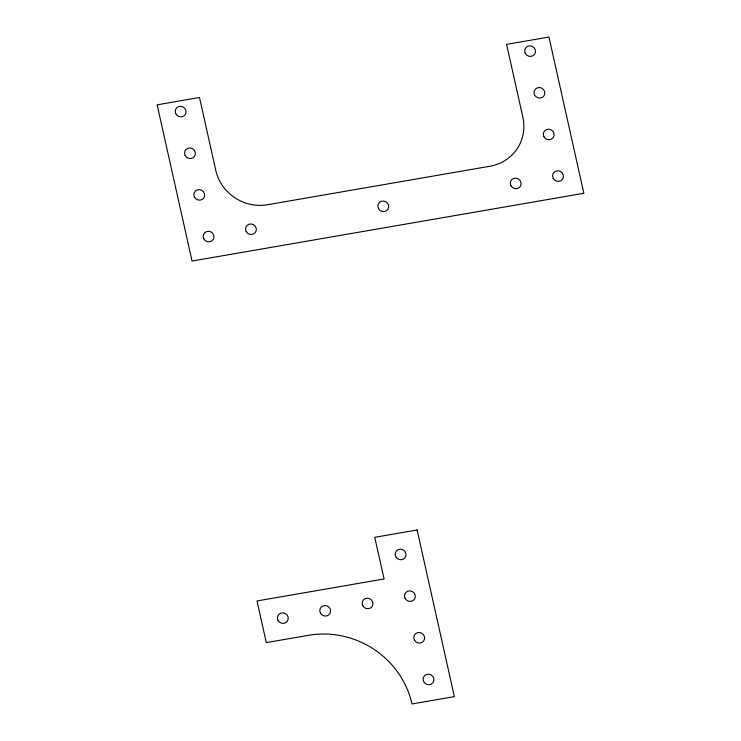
<?xml version="1.0" encoding="UTF-8"?>
<svg xmlns="http://www.w3.org/2000/svg" width="741" height="741" viewBox="0 0 741 741"><rect width="100%" height="100%" fill="white"/><g stroke="black" fill="none" stroke-linecap="round" stroke-linejoin="round"><path stroke-width="1.11" d="M199.505 97.497L157.148 104.833L192.049 261.054L583.852 193.271L548.951 37.05L506.594 44.377L522.877 117.282A43.876 41.774 29.7 0 1 489.829 166.271L267.455 204.738A43.876 41.774 29.7 0 1 215.788 170.402L199.505 97.497M417.118 529.982L374.761 537.308L384.07 578.971L256.997 600.951L266.306 642.614L308.664 635.287A87.753 83.548 29.7 0 1 411.996 703.95L454.353 696.623L417.118 529.982M553.212 178.34A5.483 5.224 29.7 0 0 562.586 179.146A5.483 5.224 29.7 0 0 558.269 170.838A5.483 5.224 29.7 0 0 553.212 178.34M203.766 238.787A5.483 5.224 29.7 0 0 213.139 239.593A5.483 5.224 29.7 0 0 208.823 231.294A5.483 5.224 29.7 0 0 203.766 238.787M246.123 231.461A5.483 5.224 29.7 0 0 255.497 232.266A5.483 5.224 29.7 0 0 251.18 223.967A5.483 5.224 29.7 0 0 246.123 231.461M510.855 185.667A5.483 5.224 29.7 0 0 520.228 186.473A5.483 5.224 29.7 0 0 515.912 178.164A5.483 5.224 29.7 0 0 510.855 185.667M543.903 136.677A5.483 5.224 29.7 0 0 553.277 137.483A5.483 5.224 29.7 0 0 548.961 129.184A5.483 5.224 29.7 0 0 543.903 136.677M194.457 197.134A5.483 5.224 29.7 0 0 203.831 197.93A5.483 5.224 29.7 0 0 199.514 189.631A5.483 5.224 29.7 0 0 194.457 197.134M525.286 53.361A5.483 5.224 29.7 0 0 534.669 54.167A5.483 5.224 29.7 0 0 530.343 45.859A5.483 5.224 29.7 0 0 525.286 53.361M534.594 95.024A5.483 5.224 29.7 0 0 543.977 95.821A5.483 5.224 29.7 0 0 539.652 87.521A5.483 5.224 29.7 0 0 534.594 95.024M185.148 155.471A5.483 5.224 29.7 0 0 194.522 156.277A5.483 5.224 29.7 0 0 190.205 147.968A5.483 5.224 29.7 0 0 185.148 155.471M175.839 113.808A5.483 5.224 29.7 0 0 185.213 114.614A5.483 5.224 29.7 0 0 180.897 106.315A5.483 5.224 29.7 0 0 175.839 113.808M378.484 208.564A5.483 5.224 29.7 0 0 387.867 209.37A5.483 5.224 29.7 0 0 383.542 201.07A5.483 5.224 29.7 0 0 378.484 208.564M278.023 620.356A5.483 5.224 29.7 0 0 287.397 621.153A5.483 5.224 29.7 0 0 283.081 612.853A5.483 5.224 29.7 0 0 278.023 620.356M320.381 613.02A5.483 5.224 29.7 0 0 329.754 613.826A5.483 5.224 29.7 0 0 325.438 605.527A5.483 5.224 29.7 0 0 320.381 613.02M362.738 605.693A5.483 5.224 29.7 0 0 372.112 606.499A5.483 5.224 29.7 0 0 367.795 598.2A5.483 5.224 29.7 0 0 362.738 605.693M405.095 598.367A5.483 5.224 29.7 0 0 414.469 599.173A5.483 5.224 29.7 0 0 410.153 590.873A5.483 5.224 29.7 0 0 405.095 598.367M395.787 556.713A5.483 5.224 29.7 0 0 405.16 557.51A5.483 5.224 29.7 0 0 400.844 549.211A5.483 5.224 29.7 0 0 395.787 556.713M414.395 640.029A5.483 5.224 29.7 0 0 423.778 640.835A5.483 5.224 29.7 0 0 419.462 632.527A5.483 5.224 29.7 0 0 414.395 640.029M423.704 681.692A5.483 5.224 29.7 0 0 433.087 682.489A5.483 5.224 29.7 0 0 428.77 674.19A5.483 5.224 29.7 0 0 423.704 681.692"/></g></svg>
